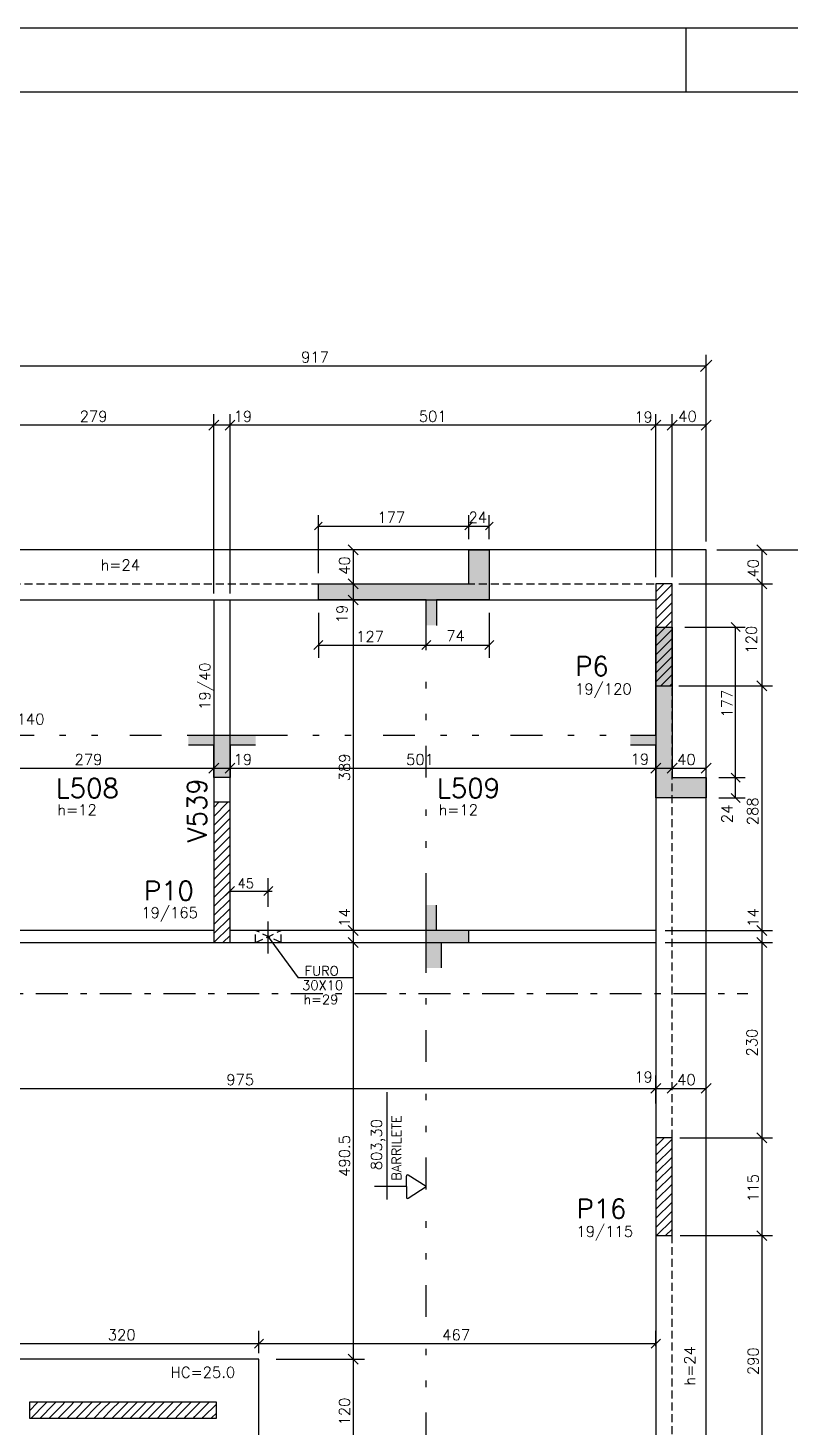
# Model space of a CAD drawing. Extents: x 26307 to 34197, y 0 to 4455.
# Drawn here: x 30273 to 31169, y 2809 to 4455 of the extents above; entities that cross this region are included whole.
import ezdxf

# ---------------------------------------------------------------- set-up
doc = ezdxf.new("R2010")
doc.units = 0
doc.header["$LTSCALE"] = 75
doc.header["$MEASUREMENT"] = 0
for name, pattern in [('ESTILO_TQS_0003', [1, 0.5, -0.2, 0.1, -0.2]), ('ESTILO_TQS_0004', [2, 0.5, -0.4, 0.1, -0.4, 0.1, -0.5]), ('HIDDEN2', [0.1875, 0.125, -0.0625])]:
    doc.linetypes.add(name, pattern=pattern)
doc.layers.get('0').update_dxf_attribs({"color": 3, "linetype": 'CONTINUOUS'})
for name, color, linetype in [('1', 3, 'CONTINUOUS'), ('200', 1, 'HIDDEN2'), ('204', 1, 'ESTILO_TQS_0003'), ('205', 1, 'ESTILO_TQS_0004'), ('210', 3, 'HIDDEN2'), ('212', 3, 'CONTINUOUS'), ('213', 3, 'CONTINUOUS'), ('216', 3, 'CONTINUOUS'), ('220', 5, 'CONTINUOUS'), ('221', 1, 'CONTINUOUS'), ('222', 6, 'CONTINUOUS'), ('226', 4, 'CONTINUOUS'), ('230', 3, 'CONTINUOUS'), ('231', 1, 'CONTINUOUS'), ('233', 6, 'CONTINUOUS'), ('238', 2, 'CONTINUOUS'), ('250', 1, 'CONTINUOUS'), ('253', 253, 'CONTINUOUS')]:
    doc.layers.add(name, color=color, linetype=linetype)
doc.styles.get("Standard").update_dxf_attribs({"font": 'ROMANS.SHX'})

# ---------------------------------------------------------------- blocks, each defined once
blk = doc.blocks.new('_H7A17B2026D-006')
for p, q in [((4731.408083, 10034.708942), (4740.710097, 10044.010956)), ((4731.408083, 10024.102341), (4750.408083, 10043.102341)), ((4731.408083, 10013.495739), (4750.408083, 10032.495739)), ((4731.408083, 10002.889137), (4750.408083, 10021.889137)), ((4731.408083, 9992.282536), (4750.408083, 10011.282536)), ((4731.408083, 9981.675934), (4750.408083, 10000.675934)), ((4731.408083, 9971.069332), (4750.408083, 9990.069332)), ((4731.408083, 9960.46273), (4750.408083, 9979.46273)), ((4731.408083, 9949.856129), (4750.408083, 9968.856129)), ((4731.408083, 9939.249527), (4750.408083, 9958.249527)), ((4731.408083, 9928.642925), (4750.408083, 9947.642925)), ((4737.382716, 9924.010956), (4750.408083, 9937.036324)), ((4747.989317, 9924.010956), (4750.408083, 9926.429722))]:
    blk.add_line(p, q)
blk = doc.blocks.new('_HF7EA6C2C5E-001')
for p, q in [((1092.293407, 3627.271217), (1108.878405, 3643.856216)), ((1092.293407, 3637.877819), (1098.271804, 3643.856216)), ((1092.293407, 3616.664616), (1111.293407, 3635.664616)), ((1092.293407, 3606.058014), (1111.293407, 3625.058014)), ((1092.293407, 3595.451412), (1111.293407, 3614.451412)), ((1092.293407, 3584.84481), (1111.293407, 3603.84481)), ((1092.293407, 3574.238209), (1111.293407, 3593.238209)), ((1092.293407, 3563.631607), (1111.293407, 3582.631607)), ((1092.293407, 3553.025005), (1111.293407, 3572.025005)), ((1092.293407, 3542.418404), (1111.293407, 3561.418404)), ((1092.293407, 3531.811802), (1111.293407, 3550.811802)), ((1092.293407, 3521.2052), (1111.293407, 3540.2052)), ((1092.293407, 3510.598598), (1111.293407, 3529.598598)), ((1092.293407, 3499.991997), (1111.293407, 3518.991997)), ((1092.293407, 3489.385395), (1111.293407, 3508.385395)), ((1092.37083, 3478.856216), (1111.293407, 3497.778793)), ((1102.977431, 3478.856216), (1111.293407, 3487.172192))]:
    blk.add_line(p, q)
blk = doc.blocks.new('_HBED60EB89D-001')
for p, q in [((3967.293402, 2927.846434), (3976.507428, 2937.060459)), ((3968.909786, 2918.856216), (3986.270827, 2936.217257)), ((3976.507428, 2937.060459), (3977.303184, 2937.856216)), ((3979.516388, 2918.856216), (3996.034226, 2935.374054)), ((3986.270827, 2936.217257), (3987.909786, 2937.856216)), ((3990.122989, 2918.856216), (4005.797625, 2934.530851)), ((3996.034226, 2935.374054), (3998.516388, 2937.856216)), ((4000.729591, 2918.856216), (4015.561024, 2933.687649)), ((4005.797625, 2934.530851), (4009.122989, 2937.856216)), ((4011.336193, 2918.856216), (4025.324423, 2932.844446)), ((4015.561024, 2933.687649), (4019.729591, 2937.856216)), ((4021.942795, 2918.856216), (4035.087822, 2932.001243)), ((4025.324423, 2932.844446), (4030.336193, 2937.856216)), ((4032.549396, 2918.856216), (4044.851221, 2931.158041)), ((4035.087822, 2932.001243), (4040.942795, 2937.856216)), ((4044.851221, 2931.158041), (4051.549396, 2937.856216)), ((4054.61462, 2930.314838), (4062.155998, 2937.856216)), ((4064.378019, 2929.471635), (4072.7626, 2937.856216)), ((4074.141418, 2928.628433), (4083.369201, 2937.856216)), ((4083.904817, 2927.78523), (4093.975803, 2937.856216)), ((4093.668216, 2926.942027), (4104.582405, 2937.856216)), ((4103.431616, 2926.098825), (4115.189007, 2937.856216)), ((4113.195015, 2925.255622), (4125.795608, 2937.856216)), ((4122.958414, 2924.41242), (4136.40221, 2937.856216)), ((4132.721813, 2923.569217), (4147.008812, 2937.856216)), ((4142.485212, 2922.726014), (4157.615414, 2937.856216)), ((4152.248611, 2921.882812), (4168.222015, 2937.856216)), ((4162.01201, 2921.039609), (4178.828617, 2937.856216)), ((4171.775409, 2920.196406), (4187.293402, 2935.7144)), ((4043.155998, 2918.856216), (4054.61462, 2930.314838)), ((4053.7626, 2918.856216), (4064.378019, 2929.471635)), ((4064.369201, 2918.856216), (4074.141418, 2928.628433)), ((4074.975803, 2918.856216), (4083.904817, 2927.78523)), ((4085.582405, 2918.856216), (4093.668216, 2926.942027)), ((4096.189007, 2918.856216), (4103.431616, 2926.098825)), ((4106.795608, 2918.856216), (4113.195015, 2925.255622)), ((4117.40221, 2918.856216), (4122.958414, 2924.41242)), ((4128.008812, 2918.856216), (4132.721813, 2923.569217)), ((4138.615414, 2918.856216), (4142.485212, 2922.726014)), ((4149.222015, 2918.856216), (4152.248611, 2921.882812)), ((4159.828617, 2918.856216), (4162.01201, 2921.039609)), ((4170.435219, 2918.856216), (4171.775409, 2920.196406)), ((4181.04182, 2918.856216), (4181.538808, 2919.353204)), ((4181.538808, 2919.353204), (4187.293402, 2925.107798))]:
    blk.add_line(p, q)
blk = doc.blocks.new('_H84B0124C53-000')
for p, q in [((572.293407, 3139.091023), (582.058602, 3148.856218)), ((572.293407, 3128.484421), (591.293407, 3147.484421)), ((572.293407, 3117.877819), (591.293407, 3136.877819)), ((572.293407, 3107.271217), (591.293407, 3126.271217)), ((572.293407, 3096.664616), (591.293407, 3115.664616)), ((572.293407, 3086.058014), (591.293407, 3105.058014)), ((572.293407, 3075.451412), (591.293407, 3094.451412)), ((572.293407, 3064.84481), (591.293407, 3083.84481)), ((572.293407, 3054.238209), (591.293407, 3073.238209)), ((572.293407, 3043.631607), (591.293407, 3062.631607)), ((573.124619, 3033.856218), (591.293407, 3052.025005)), ((583.731221, 3033.856218), (591.293407, 3041.418404))]:
    blk.add_line(p, q)

msp = doc.modelspace()

# ---------------------------------------------------------------- linework, layer by layer
for p, q in [((26307.4, 4455), (34197.4, 4455)), ((31047.4, 4380), (31047.4, 4455)), ((31047.4, 4380), (31047.4, 4455)), ((31047.4, 4380), (31047.4, 4455))]:
    msp.add_line(p, q)
at = {"layer": '1'}
msp.add_line((30212.7, 3781.9), (31011.7, 3781.9), dxfattribs=at)
for points in [[(30491.7, 3781.9), (30491.7, 3543.9)], [(30510.7, 3543.9), (30510.7, 3781.9)], [(31011.7, 3680.9), (31011.7, 3148.9)], [(30491.7, 3392.9), (30212.7, 3392.9)], [(31011.7, 3392.9), (30510.7, 3392.9)], [(30036.7, 3378.9), (30491.7, 3378.9)], [(30510.7, 3378.9), (31011.7, 3378.9)], [(31011.7, 3033.9), (31011.7, 2743.9)]]:
    msp.add_lwpolyline(points, dxfattribs=at)
at = {"layer": '200'}
for p, q in [((30540.7, 3378.9), (30570.7, 3392.9)), ((30570.7, 3378.9), (30540.7, 3392.9))]:
    msp.add_line(p, q, dxfattribs=at)
at = {"layer": '204'}
msp.add_line((26607.4, 3318.9), (31119.8, 3318.9), dxfattribs=at)
at = {"layer": '205'}
for p, q in [((30741.6, 3422.9), (30741.6, 3751.9)), ((30242.7, 3622.9), (30461.7, 3622.9)), ((30540.7, 3622.9), (30981.7, 3622.9)), ((30555.7, 3365.9), (30555.7, 3405.9)), ((30741.6, 2188.2), (30741.6, 3348.9))]:
    msp.add_line(p, q, dxfattribs=at)
at = {"layer": '210'}
for p, q in [((30212.7, 3800.9), (31011.7, 3800.9)), ((30540.7, 3378.9), (30540.7, 3392.9)), ((30570.7, 3378.9), (30570.7, 3392.9))]:
    msp.add_line(p, q, dxfattribs=at)
for points in [[(31030.7, 3148.9), (31030.7, 3680.9)], [(31030.7, 2743.9), (31030.7, 3033.9)]]:
    msp.add_lwpolyline(points, dxfattribs=at)
at = {"layer": '216'}
for p, q in [((31064, 4050.8), (31077.3, 4064.1)), ((30485.8, 3981.9), (30497.5, 3993.6)), ((30504.8, 3981.9), (30516.5, 3993.6)), ((31005.8, 3981.9), (31017.5, 3993.6)), ((31024.8, 3981.9), (31036.5, 3993.6)), ((31064.8, 3981.9), (31076.5, 3993.6)), ((30610.1, 3864.4), (30619.1, 3873.4)), ((30787.1, 3864.4), (30796.1, 3873.4)), ((30811.1, 3864.4), (30820.1, 3873.4)), ((30649.8, 3846.7), (30661.4, 3835)), ((31130.4, 3846.7), (31142, 3835)), ((30649.8, 3806.7), (30661.4, 3795)), ((31130.4, 3806.7), (31142, 3795)), ((30649.8, 3787.7), (30661.4, 3776)), ((31110.8, 3744.6), (31100.2, 3755.2)), ((30609.3, 3723.5), (30619.9, 3734.1)), ((30736.3, 3723.5), (30746.9, 3734.1)), ((30810.3, 3723.5), (30820.9, 3734.1)), ((31130.4, 3686.7), (31142, 3675)), ((30485.8, 3578.2), (30497.5, 3589.8)), ((30504.8, 3578.2), (30516.5, 3589.8)), ((31005.8, 3578.2), (31017.5, 3589.8)), ((31024.8, 3578.2), (31036.5, 3589.8)), ((31064.8, 3578.2), (31076.5, 3589.8)), ((31110.8, 3567.6), (31100.2, 3578.2)), ((31110.8, 3567.6), (31100.2, 3578.2)), ((31110.8, 3543.6), (31100.2, 3554.2)), ((30516, 3444.7), (30505.3, 3434.1)), ((30505.3, 3434.1), (30516, 3444.7)), ((30550.3, 3434.1), (30561, 3444.7)), ((30649.8, 3398.7), (30661.4, 3387)), ((31130.4, 3398.7), (31142, 3387)), ((30649.8, 3384.7), (30661.4, 3373)), ((31130.4, 3384.7), (31142, 3373)), ((31005.8, 3201.4), (31017.5, 3213)), ((31006.3, 3201.9), (31017, 3212.5)), ((31024.8, 3201.4), (31036.5, 3213)), ((31064.8, 3201.4), (31076.5, 3213)), ((31130.4, 3154.7), (31142, 3143)), ((31130.4, 3039.7), (31142, 3028)), ((30539.3, 2901.6), (30550, 2912.2)), ((30539.3, 2901.6), (30550, 2912.2)), ((31006.3, 2901.6), (31017, 2912.2)), ((30649.8, 2894.2), (30661.4, 2882.5))]:
    msp.add_line(p, q, dxfattribs=at)
at = {"layer": '220'}
for p, q in [((30741.6, 3781.9), (30741.6, 3781.9)), ((30461.7, 3622.9), (30540.7, 3622.9)), ((31011.7, 3622.9), (31011.7, 3622.9)), ((30741.6, 3348.9), (30741.6, 3422.9))]:
    msp.add_line(p, q, dxfattribs=at)
for points in [[(30741.6, 3751.9), (30741.6, 3781.9), (30614.6, 3781.9), (30614.6, 3800.9), (30741.6, 3800.9), (30791.6, 3800.9), (30791.6, 3840.9), (30815.6, 3840.9), (30815.6, 3781.9), (30753.6, 3781.9), (30753.6, 3751.9)], [(30981.7, 3622.9), (31011.7, 3622.9), (31011.7, 3749.9), (31030.7, 3749.9), (31030.7, 3622.9), (31030.7, 3572.9), (31070.7, 3572.9), (31070.7, 3548.9), (31011.7, 3548.9), (31011.7, 3610.9), (30981.7, 3610.9)], [(30540.7, 3610.9), (30540.7, 3610.9), (30510.7, 3610.9), (30510.7, 3572.9), (30491.7, 3572.9), (30491.7, 3610.9), (30461.7, 3610.9)], [(30759.6, 3348.9), (30759.6, 3348.9), (30759.6, 3378.9), (30791.6, 3378.9), (30791.6, 3392.9), (30753.6, 3392.9), (30753.6, 3422.9)]]:
    msp.add_lwpolyline(points, dxfattribs=at)
at = {"layer": '222'}
msp.add_line((26494.9, 4380), (34122.4, 4380), dxfattribs=at)
for points in [[(31011.7, 3680.9), (31030.7, 3680.9), (31030.7, 3800.9), (31011.7, 3800.9), (31011.7, 3680.9)], [(30491.7, 3378.9), (30510.7, 3378.9), (30510.7, 3543.9), (30491.7, 3543.9), (30491.7, 3378.9)], [(31011.7, 3033.9), (31030.7, 3033.9), (31030.7, 3148.9), (31011.7, 3148.9), (31011.7, 3033.9)], [(30494.7, 2818.9), (30494.7, 2837.9), (30274.7, 2837.9), (30274.7, 2818.9), (30494.7, 2818.9)]]:
    msp.add_lwpolyline(points, dxfattribs=at)
at = {"layer": '230'}
for points in [[(28707.2, 3552.9), (28369.7, 3552.9), (28369.7, 3840.9), (26839.7, 3840.9), (26839.7, 2074.9), (31070.7, 2074.9), (31070.7, 3840.9), (29540.7, 3840.9), (29540.7, 3552.9), (29203.2, 3552.9)], [(30224.7, 2818.9), (30224.7, 2768.4), (30544.7, 2768.4), (30544.7, 2888.4), (30224.7, 2888.4), (30224.7, 2868.9)]]:
    msp.add_lwpolyline(points, dxfattribs=at)
at = {"layer": '231'}
for p, q in [((30695.6, 3076.5), (30695.6, 3202.5)), ((30718.1, 3091.5), (30718.1, 3103.9)), ((30741.6, 3091.5), (30720.2, 3105.1)), ((30718.1, 3091.5), (30680.6, 3091.5)), ((30718.1, 3091.5), (30718.1, 3079.1)), ((30720.2, 3078), (30741.6, 3091.5))]:
    msp.add_line(p, q, dxfattribs=at)
for centre, start, end in [((30719.5, 3103.9), 57.6277, 180), ((30719.5, 3079.1), 180, 302.377)]:
    msp.add_arc(centre, 1.36, start, end, dxfattribs=at)
at = {"layer": '250'}
for p, q in [((31070.7, 3850.7), (31070.7, 4070.2)), ((31070.7, 4012.5), (31070.7, 4068.7)), ((26839.7, 4057.4), (31070.7, 4057.4)), ((30153.7, 4057.4), (31070.7, 4057.4)), ((30212.7, 3987.8), (30491.7, 3987.8)), ((30491.7, 3789.6), (30491.7, 4000.5)), ((30491.7, 3987.8), (30510.7, 3987.8)), ((30510.7, 3789.6), (30510.7, 4000.5)), ((30510.7, 3987.8), (31011.7, 3987.8)), ((31011.7, 3808.6), (31011.7, 4000.5)), ((31011.7, 3987.8), (31030.7, 3987.8)), ((31030.7, 3808.6), (31030.7, 4000.5)), ((31030.7, 3987.8), (31070.7, 3987.8)), ((30614.6, 3813.6), (30614.6, 3881.6)), ((30791.6, 3853.6), (30791.6, 3881.6)), ((30815.6, 3853.6), (30815.6, 3881.6)), ((30614.6, 3868.9), (30791.6, 3868.9)), ((30791.6, 3868.9), (30815.6, 3868.9)), ((30655.6, 3840.9), (30655.6, 3800.9)), ((31083.2, 3840.9), (31220.2, 3840.9)), ((31136.2, 3840.9), (31136.2, 3800.9)), ((30655.6, 3800.9), (30655.6, 3781.9)), ((31038.7, 3800.9), (31149, 3800.9)), ((31136.2, 3800.9), (31136.2, 3680.9)), ((30655.6, 3781.9), (30655.6, 3392.9)), ((30614.6, 3766.9), (30614.6, 3713.8)), ((30815.6, 3766.9), (30815.6, 3713.8)), ((31045.7, 3749.9), (31116.7, 3749.9)), ((31105.5, 3572.9), (31105.5, 3749.9)), ((30614.6, 3728.8), (30741.6, 3728.8)), ((30741.6, 3728.8), (30815.6, 3728.8)), ((31038.7, 3680.9), (31149, 3680.9)), ((31136.2, 3680.9), (31136.2, 3392.9)), ((30212.7, 3584), (30491.7, 3584)), ((30491.7, 3584), (30510.7, 3584)), ((30510.7, 3584), (31011.7, 3584)), ((31011.7, 3584), (31030.7, 3584)), ((31030.7, 3584), (31070.7, 3584)), ((31085.7, 3572.9), (31116.7, 3572.9)), ((31105.5, 3548.9), (31105.5, 3572.9)), ((31085.7, 3548.9), (31116.7, 3548.9)), ((30510.7, 3420.9), (30510.7, 3454.4)), ((30510.7, 3420.9), (30510.7, 3454.4)), ((30555.7, 3420.9), (30555.7, 3454.4)), ((30510.7, 3439.4), (30560.3, 3439.4)), ((30655.6, 3392.9), (30655.6, 3378.9)), ((31022.5, 3392.9), (31149, 3392.9)), ((31136.2, 3392.9), (31136.2, 3378.9)), ((30555.7, 3385.6), (30591, 3337.4)), ((30655.6, 3378.9), (30655.6, 2888.4)), ((31022.5, 3378.9), (31149, 3378.9)), ((31136.2, 3378.9), (31136.2, 3148.9)), ((30655.3, 3337.4), (30591, 3337.4)), ((31011.7, 3189.5), (31011.7, 3222.2)), ((30036.7, 3207.2), (31011.7, 3207.2)), ((31011.7, 3207.2), (31030.7, 3207.2)), ((31030.7, 3207.2), (31070.7, 3207.2)), ((31040, 3148.9), (31149, 3148.9)), ((31136.2, 3148.9), (31136.2, 3033.9)), ((31040.3, 3033.9), (31149, 3033.9)), ((31136.2, 3033.9), (31136.2, 2743.9)), ((30544.7, 2903.4), (30544.7, 2921.9)), ((30544.7, 2895.7), (30544.7, 2921.9)), ((31011.7, 2903.9), (31011.7, 2921.9)), ((30224.7, 2906.9), (30544.7, 2906.9)), ((30544.7, 2906.9), (31011.7, 2906.9)), ((30564.9, 2888.4), (30668.7, 2888.4)), ((30655.6, 2888.4), (30655.6, 2768.4))]:
    msp.add_line(p, q, dxfattribs=at)
at = {"layer": '253'}
for points in [[(30791.6, 3840.9), (30815.6, 3840.9), (30791.6, 3800.9)], [(30815.6, 3840.9), (30815.6, 3781.9), (30791.6, 3800.9)], [(30741.6, 3781.9), (30614.6, 3781.9), (30791.6, 3800.9)], [(30791.6, 3800.9), (30614.6, 3781.9), (30614.6, 3800.9)], [(30753.6, 3781.9), (30741.6, 3781.9), (30791.6, 3800.9)], [(30815.6, 3781.9), (30753.6, 3781.9), (30791.6, 3800.9)], [(30753.6, 3751.9), (30741.6, 3751.9), (30753.6, 3781.9)], [(30741.6, 3751.9), (30741.6, 3781.9), (30753.6, 3781.9)], [(31030.7, 3572.9), (31011.7, 3548.9), (31030.7, 3749.9)], [(31011.7, 3548.9), (31011.7, 3610.9), (31030.7, 3749.9)], [(31030.7, 3749.9), (31011.7, 3610.9), (31011.7, 3622.9)], [(31011.7, 3622.9), (31011.7, 3749.9), (31030.7, 3749.9)], [(30461.7, 3610.9), (30461.7, 3622.9), (30540.7, 3622.9)], [(30461.7, 3610.9), (30540.7, 3622.9), (30491.7, 3610.9)], [(30510.7, 3610.9), (30491.7, 3610.9), (30540.7, 3622.9)], [(30510.7, 3610.9), (30540.7, 3622.9), (30540.7, 3610.9)], [(31011.7, 3610.9), (30981.7, 3610.9), (31011.7, 3622.9)], [(31011.7, 3622.9), (30981.7, 3610.9), (30981.7, 3622.9)], [(30510.7, 3610.9), (30510.7, 3572.9), (30491.7, 3572.9)], [(30510.7, 3610.9), (30491.7, 3572.9), (30491.7, 3610.9)], [(31070.7, 3548.9), (31011.7, 3548.9), (31030.7, 3572.9)], [(31070.7, 3572.9), (31070.7, 3548.9), (31030.7, 3572.9)], [(30753.6, 3392.9), (30741.6, 3348.9), (30753.6, 3422.9)], [(30753.6, 3422.9), (30741.6, 3348.9), (30741.6, 3422.9)], [(30753.6, 3392.9), (30759.6, 3348.9), (30741.6, 3348.9)], [(30753.6, 3392.9), (30791.6, 3392.9), (30759.6, 3378.9)], [(30753.6, 3392.9), (30759.6, 3378.9), (30759.6, 3348.9)], [(30759.6, 3378.9), (30791.6, 3392.9), (30791.6, 3378.9)]]:
    msp.add_solid(points, dxfattribs=at)

# ---------------------------------------------------------------- block references
at = {"layer": '221'}
for name, p in [('_H7A17B2026D-006', (26280.2, -6243.2)), ('_HF7EA6C2C5E-001', (29399.4, -100)), ('_H84B0124C53-000', (30439.4, 0)), ('_HBED60EB89D-001', (26307.4, -100))]:
    msp.add_blockref(name, p, dxfattribs=at)

# ---------------------------------------------------------------- texts
for s, p in [('FURO', (30598.5, 3339.8)), ('30X10', (30595.6, 3322.9)), ('h=29', (30597.1, 3306.1))]:
    msp.add_text(s, height=11.25).set_placement(p)
msp.add_text('803,30', height=12.75, rotation=90).set_placement((30689.3, 3110.9))
at = {"layer": '212'}
msp.add_text('19/40', height=12.75, rotation=90, dxfattribs=at).set_placement((30487.4, 3652.6))
at = {"layer": '213'}
for s, p in [('19/120', (30916.6, 3670.8)), ('19/140', (30225.8, 3635.3)), ('19/165', (30406.3, 3407.6)), ('19/115', (30918.2, 3032.4))]:
    msp.add_text(s, height=12.75, dxfattribs=at).set_placement(p)
at = {"layer": '216'}
for s, height, p in [('917', 12.75, (30594.3, 4061.3)), ('279', 12.75, (30333.8, 3991.6)), ('19', 12.75, (30514.9, 3991.6)), ('501', 12.75, (30732.8, 3991.6)), ('19', 12.75, (30986.2, 3990.9)), ('40', 12.75, (31037.9, 3991.6)), ('177', 12.75, (30684, 3872.7)), ('24', 12.75, (30791.3, 3872.7)), ('h=24', 12.75, (30358.4, 3816.7)), ('127', 12.75, (30659, 3732.6)), ('74', 12.75, (30765.1, 3733.3)), ('279', 12.75, (30327.8, 3587.8)), ('19', 12.75, (30514.9, 3587.8)), ('501', 12.75, (30717.8, 3587.8)), ('19', 12.75, (30981.9, 3588.2)), ('40', 12.75, (31036.7, 3587.8)), ('h=12', 12.75, (30307.5, 3528.5)), ('h=12', 12.75, (30756, 3528.5)), ('45', 11.25, (30519.5, 3442.8)), ('19', 12.75, (30986.2, 3214.2)), ('975', 12.75, (30506.3, 3211)), ('40', 12.75, (31036.7, 3211)), ('320', 12.75, (30366.8, 2910.7)), ('467', 12.75, (30760.3, 2910.7)), ('HC=25.0', 12.75, (30440.8, 2866.7))]:
    msp.add_text(s, height=height, dxfattribs=at).set_placement(p)
for s, p in [('40', (30651.8, 3811.4)), ('40', (31132.4, 3808.1)), ('19', (30648.7, 3754.5)), ('120', (31130.4, 3718.8)), ('177', (31101.7, 3643.5)), ('389', (30651.8, 3568.5)), ('24', (31101.7, 3519.1)), ('288', (31131.8, 3516.8)), ('14', (30651.8, 3397.1)), ('14', (31132.4, 3397.1)), ('230', (31131, 3244.7)), ('490.5', (30651.8, 3103)), ('115', (31132.4, 3073.5)), ('h=24', (31057.9, 2857.3)), ('290', (31132.4, 2869.7)), ('120', (30651.8, 2810.5))]:
    msp.add_text(s, height=12.75, rotation=90, dxfattribs=at).set_placement(p)
at = {"layer": '220'}
for s, p in [('P6', (30916.6, 3692.7)), ('P10', (30409.4, 3428.5)), ('P16', (30918.2, 3054.3))]:
    msp.add_text(s, height=22.5, dxfattribs=at).set_placement(p)
at = {"layer": '226'}
for s, p in [('L508', (30305.7, 3549.2)), ('L509', (30754.1, 3549.2))]:
    msp.add_text(s, height=22.5, dxfattribs=at).set_placement(p)
at = {"layer": '233'}
msp.add_text('V539', height=22.5, rotation=90, dxfattribs=at).set_placement((30483, 3496.9))
at = {"layer": '238'}
msp.add_text('BARRILETE', height=11.25, rotation=90, dxfattribs=at).set_placement((30712.2, 3098.3))

doc.saveas('drawing.dxf')
